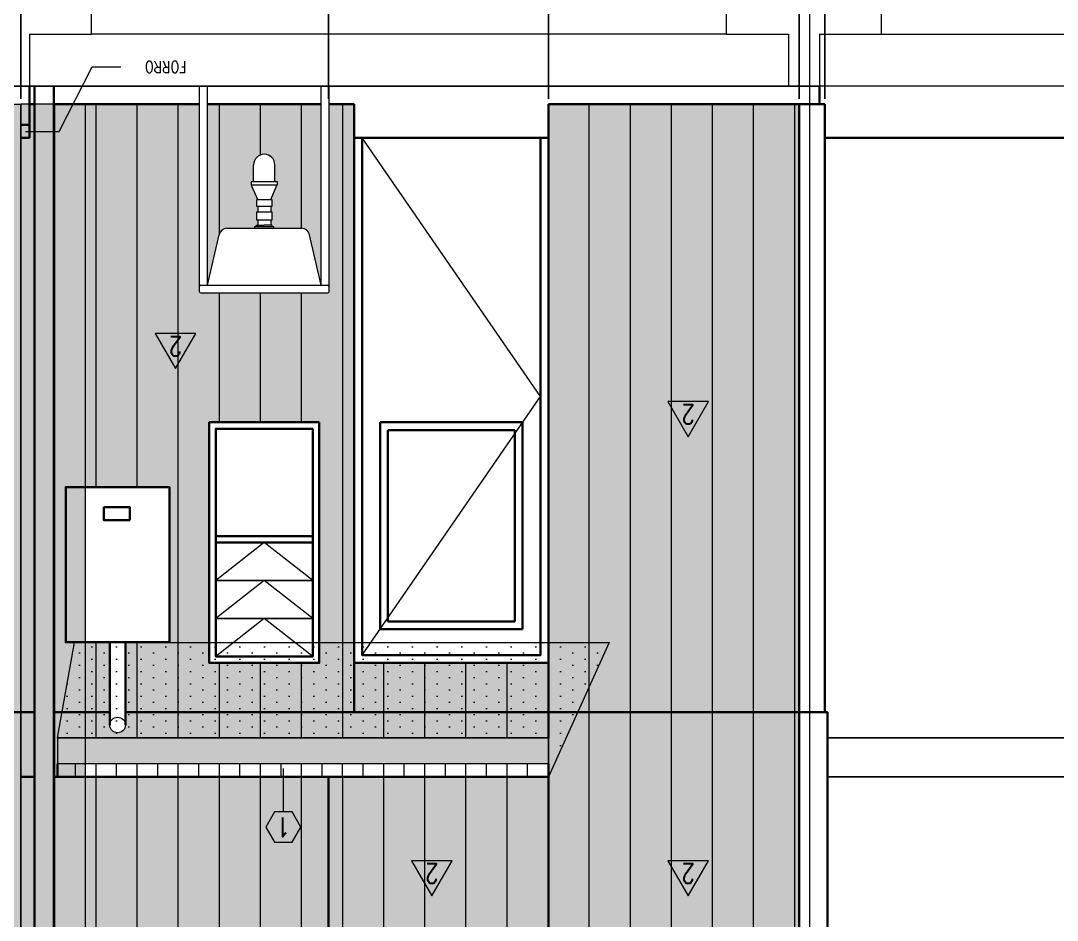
# Model space of a CAD drawing. Header units: metres. Extents: x -2 to 612, y -64 to 156.
# Drawn here: x 457.544 to 461.548, y -27.989 to -24.512 of the extents above; entities that cross this region are included whole.
import ezdxf

# ---------------------------------------------------------------- set-up
doc = ezdxf.new("R2010")
doc.units = ezdxf.units.M
doc.header["$LTSCALE"] = 5
doc.header["$MEASUREMENT"] = 0
doc.linetypes.add('HIDDEN', pattern=[0.375, 0.25, -0.125])
doc.layers.get('0').update_dxf_attribs({"color": 30})
doc.layers.get('DEFPOINTS').update_dxf_attribs({"color": 210})
doc.layers.add('_AUX', color=210, linetype='Continuous', lineweight=18, plot=False)
for name, color, linetype, lineweight in [('A-ANNO-DIMS', 3, 'Continuous', 18), ('A-ANNO-SYMB', 3, 'Continuous', 18), ('A-ANNO-TEXT', 3, 'Continuous', 18), ('A-ELEV-IDEN', 3, 'Continuous', 18), ('A-ELEV-MBE1', 7, 'Continuous', 35), ('A-ELEV-MBE2', 4, 'Continuous', 25), ('A-ELEV-PATT', 8, 'Continuous', 18), ('A-FURN', 8, 'Continuous', 18)]:
    doc.layers.add(name, color=color, linetype=linetype, lineweight=lineweight)
doc.styles.add('E-ROMANS', font='romans.shx', dxfattribs={"width": 0.8})
doc.dimstyles.new('E-0050_ARW_12', dxfattribs={"dimscale": 0.001, "dimtxt": 60, "dimasz": 60, "dimexe": 30, "dimexo": 20, "dimgap": 30, "dimtad": 0, "dimzin": 0, "dimdsep": 46, "dimtxsty": 'E-ROMANS', "dimblk": 'OPEN90', "dimcen": 30, "dimclrd": 256, "dimclre": 256, "dimclrt": 256, "dimadec": 0, "dimazin": 0, "dimtfac": 1, "dimtmove": 1, "dimatfit": 3, "dimldrblk": 'OPEN90', "dimfxl": 1, "dimtfill": 1, "dimtolj": 1, "dimtzin": 0, "dimlwd": -1, "dimarcsym": 0})
pattern_1 = [(90, (0, 0), (-0.15875, 4.860316984116058e-17), [])]
pattern_2 = [(270, (0, 0), (0.04762499999999999, -0.02381250000000001), [0, -0.04762499999999999])]

# ---------------------------------------------------------------- blocks, each defined once
blk = doc.blocks.new('_Open90')
at = {"color": 0, "linetype": 'ByBlock', "lineweight": -2}
for p, q in [((0, 0), (-1, 0)), ((-0.5, 0.5), (0, 0)), ((0, 0), (-0.5, -0.5))]:
    blk.add_line(p, q, dxfattribs=at)
blk = doc.blocks.new('*D1321')
at = {"layer": 'A-ANNO-DIMS', "transparency": 16777216}
for p, q in [((457.4949080528769, -23.92462123762759), (457.5264080528769, -23.81962123762759)), ((457.5264080528769, -23.81962123762759), (457.5864080528769, -23.81962123762759)), ((457.3854017730063, -23.92462123762759), (457.3254017730063, -23.92462123762759)), ((457.4454017730063, -23.92462123762759), (457.5444143327475, -23.92462123762759)), ((457.4454017730063, -23.92462123762759), (457.5444143327475, -23.92462123762759)), ((457.6044143327475, -23.92462123762759), (457.6644143327475, -23.92462123762759))]:
    blk.add_line(p, q, dxfattribs=at)
at = {"layer": 'A-ANNO-DIMS', "lineweight": -2, "transparency": 16777216}
for p, q in [((457.4454017730063, -24.81431952013581), (457.4454017730063, -23.89462123762759)), ((457.5444143327475, -24.81431952013582), (457.5444143327475, -23.89462123762759))]:
    blk.add_line(p, q, dxfattribs=at)
at = {"layer": 'DEFPOINTS', "color": 0, "transparency": 16777216}
for p in [(457.5444143327475, -23.92462123762759), (457.4454017730063, -24.83431952013581), (457.5444143327475, -24.83431952013582)]:
    blk.add_point(p, dxfattribs=at)
at = {"layer": 'A-ANNO-DIMS', "transparency": 16777216, "xscale": 0.06, "yscale": 0.06, "zscale": 0.06}
blk.add_blockref('_Open90', (457.4454017730063, -23.92462123762759), dxfattribs=at)
at = {"layer": 'A-ANNO-DIMS', "transparency": 16777216, "xscale": 0.06, "yscale": 0.06, "zscale": 0.06, "rotation": 180}
blk.add_blockref('_Open90', (457.5444143327475, -23.92462123762759), dxfattribs=at)
at = {"layer": 'A-ANNO-DIMS', "transparency": 16777216, "insert": (457.6895509100197, -23.81962123762759), "char_height": 0.06, "attachment_point": 5, "style": 'E-ROMANS', "bg_fill": 3, "box_fill_scale": 1.25, "bg_fill_color": 256, "bg_fill_true_color": 13158600, "bg_fill_transparency": 0}
blk.add_mtext('\\A1;0.10', dxfattribs=at)
blk = doc.blocks.new('*D1322')
at = {"layer": 'A-ANNO-DIMS', "lineweight": -2, "transparency": 16777216}
for p, q in [((457.5444143327475, -24.81431952013582), (457.5444143327475, -23.89462123762759)), ((458.7324139031912, -24.81431952013581), (458.7324139031912, -23.89462123762759))]:
    blk.add_line(p, q, dxfattribs=at)
at = {"layer": 'A-ANNO-DIMS', "transparency": 16777216}
for p, q in [((457.6044143327475, -23.92462123762759), (458.0398426893979, -23.92462123762759)), ((458.6724139031912, -23.92462123762759), (458.2369855465407, -23.92462123762759))]:
    blk.add_line(p, q, dxfattribs=at)
at = {"layer": 'DEFPOINTS', "color": 0, "transparency": 16777216}
for p in [(458.7324139031912, -23.92462123762759), (457.5444143327475, -24.83431952013582), (458.7324139031912, -24.83431952013581)]:
    blk.add_point(p, dxfattribs=at)
at = {"layer": 'A-ANNO-DIMS', "transparency": 16777216, "xscale": 0.06, "yscale": 0.06, "zscale": 0.06, "rotation": 180}
blk.add_blockref('_Open90', (457.5444143327475, -23.92462123762759), dxfattribs=at)
at = {"layer": 'A-ANNO-DIMS', "transparency": 16777216, "xscale": 0.06, "yscale": 0.06, "zscale": 0.06}
blk.add_blockref('_Open90', (458.7324139031912, -23.92462123762759), dxfattribs=at)
at = {"layer": 'A-ANNO-DIMS', "transparency": 16777216, "insert": (458.1384141179693, -23.92462123762759), "char_height": 0.06, "attachment_point": 5, "style": 'E-ROMANS', "bg_fill": 3, "box_fill_scale": 1.25, "bg_fill_color": 256, "bg_fill_true_color": 13158600, "bg_fill_transparency": 0}
blk.add_mtext('\\A1;1.19', dxfattribs=at)
blk = doc.blocks.new('*D1323')
at = {"layer": 'A-ANNO-DIMS', "lineweight": -2, "transparency": 16777216}
for p, q in [((458.7324139031912, -24.81431952013581), (458.7324139031912, -23.89462123762759)), ((459.5824104801641, -24.81431967584076), (459.5824104801641, -23.89462123762759))]:
    blk.add_line(p, q, dxfattribs=at)
at = {"layer": 'A-ANNO-DIMS', "transparency": 16777216}
for p, q in [((458.7924139031912, -23.92462123762759), (459.0542693345348, -23.92462123762759)), ((459.5224104801641, -23.92462123762759), (459.2605550488205, -23.92462123762759))]:
    blk.add_line(p, q, dxfattribs=at)
at = {"layer": 'DEFPOINTS', "color": 0, "transparency": 16777216}
for p in [(459.5824104801641, -23.92462123762759), (458.7324139031912, -24.83431952013581), (459.5824104801641, -24.83431967584076)]:
    blk.add_point(p, dxfattribs=at)
at = {"layer": 'A-ANNO-DIMS', "transparency": 16777216, "xscale": 0.06, "yscale": 0.06, "zscale": 0.06, "rotation": 180}
blk.add_blockref('_Open90', (458.7324139031912, -23.92462123762759), dxfattribs=at)
at = {"layer": 'A-ANNO-DIMS', "transparency": 16777216, "xscale": 0.06, "yscale": 0.06, "zscale": 0.06}
blk.add_blockref('_Open90', (459.5824104801641, -23.92462123762759), dxfattribs=at)
at = {"layer": 'A-ANNO-DIMS', "transparency": 16777216, "insert": (459.1574121916776, -23.92462123762759), "char_height": 0.06, "attachment_point": 5, "style": 'E-ROMANS', "bg_fill": 3, "box_fill_scale": 1.25, "bg_fill_color": 256, "bg_fill_true_color": 13158600, "bg_fill_transparency": 0}
blk.add_mtext('\\A1;0.85', dxfattribs=at)
blk = doc.blocks.new('*D1324')
at = {"layer": 'A-ANNO-DIMS', "lineweight": -2, "transparency": 16777216}
for p, q in [((459.5824104801641, -24.81431967584113), (459.5824104801641, -23.89462123762796)), ((460.550409793163, -24.81431974674168), (460.550409793163, -23.89462123762796))]:
    blk.add_line(p, q, dxfattribs=at)
at = {"layer": 'A-ANNO-DIMS', "transparency": 16777216}
for p, q in [((459.6424104801641, -23.92462123762796), (459.9632672795207, -23.92462123762796)), ((460.490409793163, -23.92462123762796), (460.1695529938064, -23.92462123762796))]:
    blk.add_line(p, q, dxfattribs=at)
at = {"layer": 'DEFPOINTS', "color": 0, "transparency": 16777216}
for p in [(460.550409793163, -23.92462123762796), (459.5824104801641, -24.83431967584113), (460.550409793163, -24.83431974674168)]:
    blk.add_point(p, dxfattribs=at)
at = {"layer": 'A-ANNO-DIMS', "transparency": 16777216, "xscale": 0.06, "yscale": 0.06, "zscale": 0.06, "rotation": 180}
blk.add_blockref('_Open90', (459.5824104801641, -23.92462123762796), dxfattribs=at)
at = {"layer": 'A-ANNO-DIMS', "transparency": 16777216, "xscale": 0.06, "yscale": 0.06, "zscale": 0.06}
blk.add_blockref('_Open90', (460.550409793163, -23.92462123762796), dxfattribs=at)
at = {"layer": 'A-ANNO-DIMS', "transparency": 16777216, "insert": (460.0664101366635, -23.92462123762796), "char_height": 0.06, "attachment_point": 5, "style": 'E-ROMANS', "bg_fill": 3, "box_fill_scale": 1.25, "bg_fill_color": 256, "bg_fill_true_color": 13158600, "bg_fill_transparency": 0}
blk.add_mtext('\\A1;0.97', dxfattribs=at)
blk = doc.blocks.new('*D1325')
at = {"layer": 'A-ANNO-DIMS', "transparency": 16777216}
for p, q in [((460.600409793163, -23.92462123762759), (460.6319097931629, -23.81962123762759)), ((460.6319097931629, -23.81962123762759), (460.6919097931629, -23.81962123762759)), ((460.490409793163, -23.92462123762759), (460.430409793163, -23.92462123762759)), ((460.550409793163, -23.92462123762759), (460.6504097931629, -23.92462123762759)), ((460.550409793163, -23.92462123762759), (460.6504097931629, -23.92462123762759)), ((460.7104097931629, -23.92462123762759), (460.7704097931629, -23.92462123762759))]:
    blk.add_line(p, q, dxfattribs=at)
at = {"layer": 'A-ANNO-DIMS', "lineweight": -2, "transparency": 16777216}
for p, q in [((460.550409793163, -24.81431974674132), (460.550409793163, -23.89462123762759)), ((460.6504097931629, -24.81431952013581), (460.6504097931629, -23.89462123762759))]:
    blk.add_line(p, q, dxfattribs=at)
at = {"layer": 'DEFPOINTS', "color": 0, "transparency": 16777216}
for p in [(460.6504097931629, -23.92462123762759), (460.550409793163, -24.83431974674131), (460.6504097931629, -24.83431952013581)]:
    blk.add_point(p, dxfattribs=at)
at = {"layer": 'A-ANNO-DIMS', "transparency": 16777216, "xscale": 0.06, "yscale": 0.06, "zscale": 0.06}
blk.add_blockref('_Open90', (460.550409793163, -23.92462123762759), dxfattribs=at)
at = {"layer": 'A-ANNO-DIMS', "transparency": 16777216, "xscale": 0.06, "yscale": 0.06, "zscale": 0.06, "rotation": 180}
blk.add_blockref('_Open90', (460.6504097931629, -23.92462123762759), dxfattribs=at)
at = {"layer": 'A-ANNO-DIMS', "transparency": 16777216, "insert": (460.7950526503058, -23.81962123762759), "char_height": 0.06, "attachment_point": 5, "style": 'E-ROMANS', "bg_fill": 3, "box_fill_scale": 1.25, "bg_fill_color": 256, "bg_fill_true_color": 13158600, "bg_fill_transparency": 0}
blk.add_mtext('\\A1;0.10', dxfattribs=at)
blk = doc.blocks.new('*D1326')
at = {"layer": 'A-ANNO-DIMS', "lineweight": -2, "transparency": 16777216}
for p, q in [((460.6504097931629, -24.81431952013581), (460.6504097931629, -23.89462123762759)), ((463.6393652825718, -24.81431952013581), (463.6393652825718, -23.89462123762759))]:
    blk.add_line(p, q, dxfattribs=at)
at = {"layer": 'A-ANNO-DIMS', "transparency": 16777216}
for p, q in [((460.7104097931629, -23.92462123762759), (462.0428875378674, -23.92462123762759)), ((463.5793652825718, -23.92462123762759), (462.2468875378673, -23.92462123762759))]:
    blk.add_line(p, q, dxfattribs=at)
at = {"layer": 'DEFPOINTS', "color": 0, "transparency": 16777216}
for p in [(463.6393652825718, -23.92462123762759), (460.6504097931629, -24.83431952013581), (463.6393652825718, -24.83431952013581)]:
    blk.add_point(p, dxfattribs=at)
at = {"layer": 'A-ANNO-DIMS', "transparency": 16777216, "xscale": 0.06, "yscale": 0.06, "zscale": 0.06, "rotation": 180}
blk.add_blockref('_Open90', (460.6504097931629, -23.92462123762759), dxfattribs=at)
at = {"layer": 'A-ANNO-DIMS', "transparency": 16777216, "xscale": 0.06, "yscale": 0.06, "zscale": 0.06}
blk.add_blockref('_Open90', (463.6393652825718, -23.92462123762759), dxfattribs=at)
at = {"layer": 'A-ANNO-DIMS', "transparency": 16777216, "insert": (462.1448875378674, -23.92462123762759), "char_height": 0.06, "attachment_point": 5, "style": 'E-ROMANS', "bg_fill": 3, "box_fill_scale": 1.25, "bg_fill_color": 256, "bg_fill_true_color": 13158600, "bg_fill_transparency": 0}
blk.add_mtext('\\A1;2.99', dxfattribs=at)
blk = doc.blocks.new('*D1334')
at = {"layer": 'A-ANNO-DIMS', "lineweight": -2, "transparency": 16777216}
for p, q in [((457.4134021545283, -27.18431952013633), (457.2222823904194, -27.18431952013633)), ((457.5244143327473, -29.57431952013594), (457.2222823904194, -29.57431952013594))]:
    blk.add_line(p, q, dxfattribs=at)
at = {"layer": 'A-ANNO-DIMS', "transparency": 16777216}
for p, q in [((457.2522823904194, -27.24431952013633), (457.2522823904194, -28.27731952013614)), ((457.2522823904194, -29.51431952013595), (457.2522823904194, -28.48131952013614))]:
    blk.add_line(p, q, dxfattribs=at)
at = {"layer": 'DEFPOINTS', "color": 0, "transparency": 16777216}
for p in [(457.4334021545283, -27.18431952013633), (457.2522823904194, -29.57431952013594), (457.5444143327472, -29.57431952013594)]:
    blk.add_point(p, dxfattribs=at)
at = {"layer": 'A-ANNO-DIMS', "transparency": 16777216, "xscale": 0.06, "yscale": 0.06, "zscale": 0.06}
for p, rotation in [((457.2522823904194, -27.18431952013633), 90), ((457.2522823904194, -29.57431952013594), 270)]:
    blk.add_blockref('_Open90', p, dxfattribs=dict(at, rotation=rotation))
at = {"layer": 'A-ANNO-DIMS', "transparency": 16777216, "insert": (457.2522823904194, -28.37931952013606), "char_height": 0.06, "attachment_point": 5, "rotation": 90, "style": 'E-ROMANS', "bg_fill": 3, "box_fill_scale": 1.25, "bg_fill_color": 256, "bg_fill_true_color": 13158600, "bg_fill_transparency": 0}
blk.add_mtext('\\A1;2.39', dxfattribs=at)

msp = doc.modelspace()

# ---------------------------------------------------------------- hatches: boundary and pattern name
at = {"layer": 'A-ELEV-PATT'}
h = msp.add_hatch(color=252, dxfattribs=at)
h.paths.add_polyline_path([(457.4334021545283, -29.60439387021279), (457.5444143327472, -29.6043938702128), (457.5444143327472, -27.18431952013633), (457.4334021545283, -27.18431952013633)])
h.paths.add_polyline_path([(457.4454017730063, -27.18431952013633), (457.5444143327472, -27.18431952013633), (457.5444143327475, -24.83431952013582), (457.4454017730063, -24.83431952013581)])
h = msp.add_hatch(color=256, dxfattribs=at)
h.paths.add_polyline_path([(457.5444143327475, -27.43431959137052), (457.5968908315831, -27.43431959137052), (457.5968908315831, -27.18431952013633), (457.5444143327472, -27.18431952013633)])
edge = h.paths.add_edge_path()
edge.add_line((457.6718908315834, -27.43431959137052), (457.6860290707681, -27.43431959137052))
edge.add_line((457.6860290707682, -27.43431959137052), (457.6860290707683, -27.38431957195105))
edge.add_line((457.6860290707682, -27.38431957195105), (457.6860290707682, -27.28431957195055))
edge.add_line((457.6860290707682, -27.28431957195055), (459.5824104801641, -27.28431957195045))
edge.add_line((459.5824104801641, -27.28431957195045), (459.582410480164, -27.18431952013634))
edge.add_line((459.5824104801641, -27.18431952013634), (457.9482246031893, -27.18431952013633))
edge.add_line((457.9482246031891, -27.18431952013633), (457.9482246031893, -27.23431957195045))
edge.add_arc((457.9182246031892, -27.23431957195048), 0.03000000000002956, -179.99999999992542, 5.4285465012071654e-11, ccw=False)
edge.add_line((457.8882246031894, -27.23431957195052), (457.8882246031894, -27.18431952013633))
edge.add_line((457.8882246031894, -27.18431952013633), (457.6718908315834, -27.18431952013633))
edge.add_line((457.6718908315834, -27.18431952013633), (457.6718908315834, -27.43431959137052))
edge = h.paths.add_edge_path()
edge.add_line((457.6718908315831, -27.18431952013633), (457.8882246031893, -27.18431952013633))
edge.add_line((457.8882246031894, -27.18431952013633), (457.8882246031895, -26.91431957195056))
edge.add_line((457.8882246031894, -26.91431957195056), (457.7182246031893, -26.91431957195056))
edge.add_line((457.7182246031894, -26.91431957195056), (457.7182246031894, -26.31431957195053))
edge.add_line((457.7182246031894, -26.31431957195053), (458.1182246031894, -26.31431957195053))
edge.add_line((458.1182246031894, -26.31431957195053), (458.1182246031893, -26.91431957195056))
edge.add_line((458.1182246031892, -26.91431957195056), (457.9482246031893, -26.91431957195056))
edge.add_line((457.9482246031894, -26.91431957195056), (457.9482246031893, -27.18431952013633))
edge.add_line((457.9482246031891, -27.18431952013633), (458.8323997460566, -27.18431952013633))
edge.add_line((458.8323997460566, -27.18431952013633), (458.8323997460566, -26.99431957195057))
edge.add_line((458.8323997460566, -26.99431957195058), (458.8323999042645, -24.83431962090668))
edge.add_line((458.8323999042645, -24.83431962090667), (458.7349102897616, -24.8343196137661))
edge.add_line((458.7349102897615, -24.83431961376611), (458.7349102897616, -25.55931957195087))
edge.add_arc((458.7299102897616, -25.55931957195051), 0.004999999999995453, 270, 359.99999999609173, ccw=False)
edge.add_line((458.7299102897616, -25.56431957195051), (458.2399102897616, -25.56431957195053))
edge.add_arc((458.2399102897616, -25.55931957195054), 0.004999999999999005, 180.0000000000407, 270, ccw=False)
edge.add_line((458.2349102897615, -25.55931957195054), (458.2349102897616, -24.8343195771439))
edge.add_line((458.2349102897617, -24.8343195771439), (457.6718908315833, -24.83431953590586))
edge.add_line((457.6718908315834, -24.83431953590586), (457.6718908315833, -27.18431952013633))
h.paths.add_polyline_path([(458.272410290115, -26.99431957195057), (458.272410290115, -26.06431957195055), (458.6974102894083, -26.06431957195055), (458.6974102894083, -26.99431957195058)], flags=16)
h.paths.add_polyline_path([(457.5444143327475, -27.18431952013633), (457.5968908315831, -27.18431952013633), (457.5968908315833, -24.83431953041254), (457.5774097557291, -24.83431952898566), (457.5774097557291, -24.9643195719505), (457.5444143327475, -24.96431957195051)])
h.paths.add_polyline_path([(458.8323997460566, -27.18431952013633), (459.5824104801641, -27.18431952013634), (459.5824104801641, -26.99431957195058), (458.8323997460566, -26.99431957195057)])
edge = h.paths.add_edge_path(flags=17)
edge.add_line((458.2649102897615, -25.53431957195066), (458.3107322846982, -25.3393876023314))
edge.add_arc((458.3403241024132, -25.34431957195054), 0.02999999999999167, 90, 170.5376777920056, ccw=False)
edge.add_line((458.3403241024132, -25.31431957195053), (458.4473066184353, -25.31431957195053))
edge.add_line((458.4473066184353, -25.31431957195053), (458.4473066184353, -25.30861963006538))
edge.add_line((458.4473066184353, -25.30861963006538), (458.4527136605706, -25.30861963006538))
edge.add_line((458.4527136605707, -25.30861963006538), (458.4556734806773, -25.30171848980513))
edge.add_line((458.4556734806772, -25.30171848980513), (458.4597088986243, -25.30171848980513))
edge.add_line((458.4597088986243, -25.30171848980513), (458.4597088986244, -25.2820629668683))
edge.add_line((458.4597088986245, -25.2820629668683), (458.4541540131561, -25.28206296686831))
edge.add_line((458.4541540131561, -25.28206296686831), (458.4541540131561, -25.25165706729281))
edge.add_line((458.4541540131561, -25.2516570672928), (458.4597088986244, -25.2516570672928))
edge.add_line((458.4597088986245, -25.2516570672928), (458.4597088986246, -25.22857595460917))
edge.add_line((458.4597088986245, -25.22857595460917), (458.454154013156, -25.22857595460917))
edge.add_line((458.4541540131561, -25.22857595460917), (458.4541540131561, -25.20433524627603))
edge.add_line((458.4541540131561, -25.20433524627603), (458.4597088986245, -25.20433524627603))
edge.add_line((458.4597088986245, -25.20433524627603), (458.4597088986243, -25.20245294651511))
edge.add_line((458.4597088986243, -25.20245294651511), (458.4373079136539, -25.1509946623063))
edge.add_line((458.437307913654, -25.1509946623063), (458.437307913654, -25.14622018625352))
edge.add_line((458.437307913654, -25.14622018625352), (458.4337526981912, -25.14622018625352))
edge.add_line((458.4337526981913, -25.14622018625352), (458.4337526981912, -25.13429297110952))
edge.add_line((458.4337526981913, -25.13429297110952), (458.4437631388703, -25.13429297110952))
edge.add_line((458.4437631388703, -25.13429297110952), (458.4437631388703, -25.06908454290146))
edge.add_arc((458.4847088986246, -25.06908454290146), 0.04094575975420867, 0, 180, ccw=False)
edge.add_line((458.5256546583787, -25.06908454290146), (458.5256546583787, -25.13429297110952))
edge.add_line((458.5256546583787, -25.13429297110952), (458.5356650990577, -25.13429297110952))
edge.add_line((458.5356650990577, -25.13429297110953), (458.5356650990577, -25.14622018625353))
edge.add_line((458.5356650990577, -25.14622018625352), (458.5321098835949, -25.14622018625352))
edge.add_line((458.5321098835948, -25.14622018625352), (458.5321098835948, -25.15099466230643))
edge.add_line((458.5321098835948, -25.15099466230643), (458.5097088986244, -25.20245294651529))
edge.add_line((458.5097088986245, -25.20245294651529), (458.5097088986244, -25.20433524627603))
edge.add_line((458.5097088986245, -25.20433524627603), (458.515263784093, -25.20433524627603))
edge.add_line((458.5152637840929, -25.20433524627603), (458.5152637840929, -25.22857595460917))
edge.add_line((458.5152637840929, -25.22857595460917), (458.5097088986244, -25.22857595460917))
edge.add_line((458.5097088986245, -25.22857595460917), (458.5097088986244, -25.2516570672928))
edge.add_line((458.5097088986245, -25.2516570672928), (458.515263784093, -25.2516570672928))
edge.add_line((458.5152637840929, -25.25165706729281), (458.5152637840929, -25.28206296686831))
edge.add_line((458.5152637840929, -25.2820629668683), (458.5097088986244, -25.2820629668683))
edge.add_line((458.5097088986245, -25.2820629668683), (458.5097088986245, -25.30171848980514))
edge.add_line((458.5097088986245, -25.30171848980514), (458.5137443165719, -25.30171848980513))
edge.add_line((458.5137443165718, -25.30171848980513), (458.5167041366785, -25.30861963006539))
edge.add_line((458.5167041366785, -25.30861963006539), (458.5221111788138, -25.30861963006539))
edge.add_line((458.5221111788137, -25.30861963006538), (458.5221111788138, -25.31431957195053))
edge.add_line((458.5221111788139, -25.31431957195053), (458.6294964771102, -25.31431957195053))
edge.add_arc((458.62949647711, -25.34431957195054), 0.02999999999999403, 9.462322207994418, 90, ccw=False)
edge.add_line((458.6590882948251, -25.33938760233139), (458.7049102897617, -25.53431957195029))
edge.add_line((458.7049102897618, -25.53431957195029), (458.7049102897617, -24.83431961156877))
edge.add_line((458.7049102897618, -24.83431961156877), (458.2649102897617, -24.83431957934123))
edge.add_line((458.2649102897617, -24.83431957934123), (458.2649102897616, -25.53431957195066))
h = msp.add_hatch(dxfattribs=at)
h.set_pattern_fill('LINE', color=256, scale=0.05, angle=270, style=0)
h.set_pattern_definition(pattern_1)
h.paths.add_polyline_path([(457.5444143327475, -27.43431959137052), (457.5968908315831, -27.43431959137052), (457.5968908315831, -27.18431952013633), (457.5444143327472, -27.18431952013633)])
edge = h.paths.add_edge_path()
edge.add_line((457.6718908315834, -27.43431959137052), (457.6860290707681, -27.43431959137052))
edge.add_line((457.6860290707682, -27.43431959137052), (457.6860290707683, -27.38431957195105))
edge.add_line((457.6860290707682, -27.38431957195105), (457.6860290707682, -27.28431957195055))
edge.add_line((457.6860290707682, -27.28431957195055), (459.5824104801641, -27.28431957195045))
edge.add_line((459.5824104801641, -27.28431957195045), (459.582410480164, -27.18431952013634))
edge.add_line((459.5824104801641, -27.18431952013634), (457.9482246031893, -27.18431952013633))
edge.add_line((457.9482246031891, -27.18431952013633), (457.9482246031893, -27.23431957195045))
edge.add_arc((457.9182246031892, -27.23431957195048), 0.03000000000002956, -179.99999999992542, 5.4285465012071654e-11, ccw=False)
edge.add_line((457.8882246031894, -27.23431957195052), (457.8882246031894, -27.18431952013633))
edge.add_line((457.8882246031894, -27.18431952013633), (457.6718908315834, -27.18431952013633))
edge.add_line((457.6718908315834, -27.18431952013633), (457.6718908315834, -27.43431959137052))
edge = h.paths.add_edge_path()
edge.add_line((457.6718908315831, -27.18431952013633), (457.8882246031893, -27.18431952013633))
edge.add_line((457.8882246031894, -27.18431952013633), (457.8882246031894, -26.91431957195056))
edge.add_line((457.8882246031892, -26.91431957195056), (457.7182246031892, -26.91431957195056))
edge.add_line((457.7182246031894, -26.91431957195056), (457.7182246031894, -26.31431957195053))
edge.add_line((457.7182246031894, -26.31431957195053), (458.1182246031894, -26.31431957195053))
edge.add_line((458.1182246031894, -26.31431957195053), (458.1182246031893, -26.91431957195056))
edge.add_line((458.1182246031892, -26.91431957195056), (457.9482246031893, -26.91431957195056))
edge.add_line((457.9482246031894, -26.91431957195056), (457.9482246031893, -27.18431952013633))
edge.add_line((457.9482246031891, -27.18431952013633), (458.8323997460566, -27.18431952013633))
edge.add_line((458.8323997460566, -27.18431952013633), (458.8323997460566, -26.99431957195057))
edge.add_line((458.8323997460566, -26.99431957195058), (458.8323999042645, -24.83431962090668))
edge.add_line((458.8323999042645, -24.83431962090667), (458.7349102897616, -24.8343196137661))
edge.add_line((458.7349102897615, -24.83431961376611), (458.7349102897616, -25.55931957195087))
edge.add_arc((458.7299102897616, -25.55931957195051), 0.004999999999995453, 270, 359.99999999609173, ccw=False)
edge.add_line((458.7299102897616, -25.56431957195051), (458.2399102897616, -25.56431957195053))
edge.add_arc((458.2399102897616, -25.55931957195054), 0.004999999999999005, 180.0000000000407, 270, ccw=False)
edge.add_line((458.2349102897615, -25.55931957195054), (458.2349102897616, -24.8343195771439))
edge.add_line((458.2349102897617, -24.8343195771439), (457.6718908315833, -24.83431953590586))
edge.add_line((457.6718908315834, -24.83431953590586), (457.6718908315833, -27.18431952013633))
h.paths.add_polyline_path([(458.272410290115, -26.99431957195057), (458.272410290115, -26.06431957195055), (458.6974102894083, -26.06431957195055), (458.6974102894083, -26.99431957195058)], flags=16)
h.paths.add_polyline_path([(457.5444143327475, -27.18431952013633), (457.5968908315831, -27.18431952013633), (457.5968908315833, -24.83431953041254), (457.5774097557291, -24.83431952898566), (457.5774097557291, -24.9643195719505), (457.5444143327475, -24.96431957195051)])
h.paths.add_polyline_path([(458.8323997460566, -27.18431952013633), (459.5824104801641, -27.18431952013634), (459.5824104801641, -26.99431957195058), (458.8323997460566, -26.99431957195057)])
edge = h.paths.add_edge_path(flags=17)
edge.add_line((458.2649102897615, -25.53431957195066), (458.3107322846982, -25.3393876023314))
edge.add_arc((458.3403241024132, -25.34431957195054), 0.02999999999999167, 90, 170.5376777920056, ccw=False)
edge.add_line((458.3403241024132, -25.31431957195053), (458.4473066184353, -25.31431957195053))
edge.add_line((458.4473066184353, -25.31431957195053), (458.4473066184353, -25.30861963006538))
edge.add_line((458.4473066184353, -25.30861963006538), (458.4527136605706, -25.30861963006538))
edge.add_line((458.4527136605707, -25.30861963006538), (458.4556734806773, -25.30171848980513))
edge.add_line((458.4556734806772, -25.30171848980513), (458.4597088986243, -25.30171848980513))
edge.add_line((458.4597088986243, -25.30171848980513), (458.4597088986244, -25.2820629668683))
edge.add_line((458.4597088986245, -25.2820629668683), (458.4541540131561, -25.28206296686831))
edge.add_line((458.4541540131561, -25.28206296686831), (458.4541540131561, -25.25165706729281))
edge.add_line((458.4541540131561, -25.2516570672928), (458.4597088986244, -25.2516570672928))
edge.add_line((458.4597088986245, -25.2516570672928), (458.4597088986246, -25.22857595460917))
edge.add_line((458.4597088986245, -25.22857595460917), (458.454154013156, -25.22857595460917))
edge.add_line((458.4541540131561, -25.22857595460917), (458.4541540131561, -25.20433524627603))
edge.add_line((458.4541540131561, -25.20433524627603), (458.4597088986245, -25.20433524627603))
edge.add_line((458.4597088986245, -25.20433524627603), (458.4597088986243, -25.20245294651511))
edge.add_line((458.4597088986243, -25.20245294651511), (458.4373079136539, -25.1509946623063))
edge.add_line((458.437307913654, -25.1509946623063), (458.437307913654, -25.14622018625352))
edge.add_line((458.437307913654, -25.14622018625352), (458.4337526981912, -25.14622018625352))
edge.add_line((458.4337526981913, -25.14622018625352), (458.4337526981912, -25.13429297110952))
edge.add_line((458.4337526981913, -25.13429297110952), (458.4437631388703, -25.13429297110952))
edge.add_line((458.4437631388703, -25.13429297110952), (458.4437631388703, -25.06908454290146))
edge.add_arc((458.4847088986246, -25.06908454290146), 0.04094575975420867, 0, 180, ccw=False)
edge.add_line((458.5256546583787, -25.06908454290146), (458.5256546583787, -25.13429297110952))
edge.add_line((458.5256546583787, -25.13429297110952), (458.5356650990577, -25.13429297110952))
edge.add_line((458.5356650990577, -25.13429297110953), (458.5356650990577, -25.14622018625353))
edge.add_line((458.5356650990577, -25.14622018625352), (458.5321098835949, -25.14622018625352))
edge.add_line((458.5321098835948, -25.14622018625352), (458.5321098835948, -25.15099466230643))
edge.add_line((458.5321098835948, -25.15099466230643), (458.5097088986244, -25.20245294651529))
edge.add_line((458.5097088986245, -25.20245294651529), (458.5097088986244, -25.20433524627603))
edge.add_line((458.5097088986245, -25.20433524627603), (458.515263784093, -25.20433524627603))
edge.add_line((458.5152637840929, -25.20433524627603), (458.5152637840929, -25.22857595460917))
edge.add_line((458.5152637840929, -25.22857595460917), (458.5097088986244, -25.22857595460917))
edge.add_line((458.5097088986245, -25.22857595460917), (458.5097088986244, -25.2516570672928))
edge.add_line((458.5097088986245, -25.2516570672928), (458.515263784093, -25.2516570672928))
edge.add_line((458.5152637840929, -25.25165706729281), (458.5152637840929, -25.28206296686831))
edge.add_line((458.5152637840929, -25.2820629668683), (458.5097088986244, -25.2820629668683))
edge.add_line((458.5097088986245, -25.2820629668683), (458.5097088986245, -25.30171848980514))
edge.add_line((458.5097088986245, -25.30171848980514), (458.5137443165719, -25.30171848980513))
edge.add_line((458.5137443165718, -25.30171848980513), (458.5167041366785, -25.30861963006539))
edge.add_line((458.5167041366785, -25.30861963006539), (458.5221111788138, -25.30861963006539))
edge.add_line((458.5221111788137, -25.30861963006538), (458.5221111788138, -25.31431957195053))
edge.add_line((458.5221111788139, -25.31431957195053), (458.6294964771102, -25.31431957195053))
edge.add_arc((458.62949647711, -25.34431957195054), 0.02999999999999403, 9.462322207994418, 90, ccw=False)
edge.add_line((458.6590882948251, -25.33938760233139), (458.7049102897617, -25.53431957195029))
edge.add_line((458.7049102897618, -25.53431957195029), (458.7049102897617, -24.83431961156877))
edge.add_line((458.7049102897618, -24.83431961156877), (458.2649102897617, -24.83431957934123))
edge.add_line((458.2649102897617, -24.83431957934123), (458.2649102897616, -25.53431957195066))
h = msp.add_hatch(color=256, dxfattribs=at)
h.paths.add_polyline_path([(459.5824104801641, -26.99431957195058), (459.5824104801641, -27.18431952013634), (460.550409793163, -27.18431952013634), (460.550409793163, -24.8343197467413), (459.5824104801641, -24.83431967584076), (459.5824104801641, -25.98431952013634)])
h.paths.add_polyline_path([(459.5824104801641, -29.5743195201362), (460.550409793163, -29.57431952013631), (460.550409793163, -27.18431952013634), (459.5824104801643, -27.18431952013634)])
h.paths.add_polyline_path([(459.5824104801641, -30.51646577605167), (460.550409793163, -30.94967806616161), (460.550409793163, -29.57431952013633), (459.5824104801641, -29.57431952013621)])
h.paths.add_polyline_path([(458.7324139031912, -30.13606368407581), (459.5824104801641, -30.51646577605167), (459.5824104801641, -29.5743195201362), (458.7324139031912, -29.57431952013609)])
h.paths.add_polyline_path([(458.7324139031912, -30.13606368407581), (458.7324139031912, -29.5743195201361), (457.6718908315834, -29.57431952013596), (457.6718908315834, -29.66144389623491)])
h.paths.add_polyline_path([(457.6718908315834, -29.57431952013596), (458.7324139031912, -29.57431952013609), (458.7324139031912, -27.43431959137052), (457.6718908315834, -27.43431959137052)])
h.paths.add_polyline_path([(458.7324139031912, -28.37431952013634), (459.5824104801641, -28.37431952013632), (459.5824104801643, -27.43431959137052), (458.7324139031912, -27.43431959137052)])
h.paths.add_polyline_path([(457.5444143327472, -29.57431952013594), (457.5968908315833, -29.57431952013594), (457.5968908315833, -27.43431959137052), (457.5444143327472, -27.43431959137052)])
h = msp.add_hatch(dxfattribs=at)
h.set_pattern_fill('LINE', color=256, scale=0.05, angle=270, style=0)
h.set_pattern_definition(pattern_1)
h.paths.add_polyline_path([(459.5824104801641, -26.99431957195058), (459.5824104801641, -27.18431952013634), (460.550409793163, -27.18431952013634), (460.550409793163, -24.8343197467413), (459.5824104801641, -24.83431967584076), (459.5824104801641, -25.98431952013634)])
h.paths.add_polyline_path([(459.5824104801641, -29.5743195201362), (460.550409793163, -29.57431952013631), (460.550409793163, -27.18431952013634), (459.5824104801643, -27.18431952013634)])
h.paths.add_polyline_path([(459.5824104801641, -30.51646577605167), (460.550409793163, -30.94967806616161), (460.550409793163, -29.57431952013633), (459.5824104801641, -29.57431952013621)])
h.paths.add_polyline_path([(458.7324139031912, -30.13606368407581), (459.5824104801641, -30.51646577605167), (459.5824104801641, -29.5743195201362), (458.7324139031912, -29.57431952013609)])
h.paths.add_polyline_path([(458.7324139031912, -30.13606368407581), (458.7324139031912, -29.5743195201361), (457.6718908315834, -29.57431952013596), (457.6718908315834, -29.66144389623491)])
h.paths.add_polyline_path([(457.6718908315834, -29.57431952013596), (458.7324139031912, -29.57431952013609), (458.7324139031912, -27.43431959137052), (457.6718908315834, -27.43431959137052)])
h.paths.add_polyline_path([(458.7324139031912, -28.37431952013634), (459.5824104801641, -28.37431952013632), (459.5824104801643, -27.43431959137052), (458.7324139031912, -27.43431959137052)])
h.paths.add_polyline_path([(457.5444143327472, -29.57431952013594), (457.5968908315833, -29.57431952013594), (457.5968908315833, -27.43431959137052), (457.5444143327472, -27.43431959137052)])
h = msp.add_hatch(dxfattribs=at)
h.set_pattern_fill('DOTS', color=256, scale=0.03, angle=90, style=0)
h.set_pattern_definition(pattern_2)
h.paths.add_polyline_path([(457.6860290707682, -27.28431957195055), (457.7521811831682, -26.91518549691899), (459.8167007045747, -26.91518549691899), (459.5824104801636, -27.43431959137052), (459.5824104801638, -27.28431957195043)])
h = msp.add_hatch(color=252, dxfattribs=at)
h.paths.add_polyline_path([(457.7944143327472, -27.38431957195105), (459.5824104801636, -27.38431957195104), (459.5824104801636, -27.28431957195043), (457.7944143327472, -27.28431957195053)])
h.paths.add_polyline_path([(457.6860290707682, -27.38431957195105), (457.7944143327472, -27.38431957195105), (457.7944143327472, -27.28431957195053), (457.6860290707682, -27.28431957195055)])
h = msp.add_hatch(dxfattribs=at)
h.set_pattern_fill('LINE', color=256, scale=0.025, angle=90, style=0)
h.set_pattern_definition([(270, (0, 0), (0.079375, -1.458095095234817e-17), [])])
h.paths.add_polyline_path([(457.6860290707682, -27.43431959137052), (459.5824104801641, -27.43431959137052), (459.5824104801641, -27.38431957195105), (457.6860290707682, -27.38431957195105)])

# ---------------------------------------------------------------- linework, layer by layer
at = {"layer": '_AUX'}
msp.add_lwpolyline([(457.6860290707682, -27.28431957195055), (457.7521811831682, -26.91518549691899), (459.8167007045747, -26.91518549691899), (459.5824104801636, -27.43431959137052), (459.5824104801638, -27.28431957195043)], close=True, dxfattribs=at)
at = {"layer": 'A-ANNO-SYMB'}
for p, q in [((460.5919097931628, -31.84624547300565), (460.591909793163, -23.64502096665403)), ((477.8751348362712, -24.76431957195051), (455.54141832712, -24.76431957195054)), ((457.4574366664901, -24.76431957195054), (460.6293950992651, -24.76431957195051)), ((457.4454017730063, -24.83431952013581), (457.5444143327475, -24.83431952013582)), ((457.5444143327472, -29.6043938702128), (457.5444143327475, -24.83431952013582)), ((457.6860290707682, -27.28431957195055), (459.5824104801641, -27.28431957195043)), ((457.6860290707682, -27.28431957195055), (457.6860290707682, -27.38431957195105)), ((459.5824104801641, -27.28431957195043), (459.5824104801641, -27.38431957195105)), ((459.5824104801641, -27.38431957195105), (457.6860290707682, -27.38431957195105))]:
    msp.add_line(p, q, dxfattribs=at)
msp.add_circle((457.9182246031892, -27.23431957195052), 0.03, dxfattribs=at)
at = {"layer": 'A-ANNO-TEXT'}
msp.add_line((458.5584124064555, -27.57042746444966), (458.5584124064555, -27.40189026586589), dxfattribs=at)
for points in [[(458.1422176125802, -25.85668939541291), (458.2206556363778, -25.72082815087499), (458.0637773353194, -25.72082945191251)], [(460.1220933972111, -26.12018011415552), (460.2005314210089, -25.9843188696176), (460.0436531199502, -25.98432017065511)], [(458.5247479869017, -27.57042746444966), (458.4910835673477, -27.6287359495243), (458.5247479869015, -27.68704443459893), (458.5920768260094, -27.68704443459893), (458.6257412455632, -27.6287359495243), (458.5920768260094, -27.57042746444966)], [(459.1319166729095, -27.89478776008721), (459.2103546967071, -27.75892651554929), (459.0534763956487, -27.75892781658681)], [(460.12210811455, -27.89478776008721), (460.2005461383476, -27.75892651554929), (460.0436678372891, -27.75892781658681)]]:
    msp.add_lwpolyline(points, close=True, dxfattribs=at)
at = {"layer": 'A-ELEV-IDEN'}
for p, q in [((457.5774097557291, -24.56431957195151), (457.5774097557291, -24.76431957195057)), ((460.5093950992652, -24.56431957195086), (460.5093950992652, -24.76431957195051)), ((460.6293950992651, -24.56431957195086), (460.6293950992651, -24.76431957195051))]:
    msp.add_line(p, q, dxfattribs=at)
for points in [[(457.5774097557291, -24.56431957195151), (457.8174097557294, -24.56431957195151), (457.8174097557294, -24.01431957195057), (457.2174097557292, -24.01431957195057), (457.2174097557292, -24.56431957195151), (457.4574097557293, -24.56431957195151)], [(460.6293950992651, -24.56431957195086), (460.8693950992651, -24.56431957195086), (460.8693950992651, -24.01431957195086), (460.2693950992652, -24.01431957195086), (460.2693950992652, -24.56431957195086), (460.5093950992652, -24.56431957195086)], [(458.8623997460566, -26.96431957195055), (459.5524104801641, -25.96431957195055), (458.8623997460566, -24.96431957195054)], [(458.6724102894084, -26.67598623861724), (458.4849102897617, -26.52931957195057), (458.2974102901151, -26.67598623861724)], [(458.6724102894084, -26.8226529052839), (458.4849102897617, -26.67598623861724), (458.2974102901148, -26.8226529052839)], [(458.6724102894084, -26.96931957195058), (458.4849102897617, -26.8226529052839), (458.2974102901148, -26.96931957195058)]]:
    msp.add_lwpolyline(points, dxfattribs=at)
at = {"layer": 'A-ELEV-MBE1'}
for p, q in [((457.5774097557291, -24.9643195719505), (457.5774097557291, -24.76431957195057)), ((457.5774097557291, -24.83431952898566), (457.5968908315833, -24.83431953041254)), ((457.6718908315834, -24.83431953590586), (458.2349102897617, -24.8343195771439)), ((458.2649102897617, -24.83431957934123), (458.7049102897618, -24.83431961156877)), ((458.7349102897615, -24.83431961376611), (458.8323999042645, -24.83431962090667)), ((459.5824104801641, -25.98431952013634), (459.5824104801641, -24.83431952013579)), ((459.5824104801641, -24.83431967584076), (460.6504097931629, -24.83431975406575)), ((460.550409793163, -24.83431974674131), (460.550409793163, -27.18431952013634)), ((460.6504097931629, -27.18431952013634), (460.6504097931629, -24.83431952013581)), ((457.5444143327475, -24.91431957195051), (457.5774097557291, -24.9143195719505)), ((457.5444143327475, -24.96431957195051), (457.5774097557291, -24.9643195719505)), ((459.5824104801641, -24.96431957195054), (458.8323998947426, -24.96431951921379)), ((463.6393652825718, -24.96431957195152), (460.6504097931629, -24.96431957195152)), ((458.9323997460565, -26.06431957195055), (459.4824104801642, -26.06431957195055)), ((458.9323997460565, -26.86431957195055), (458.9323997460565, -26.06431957195055)), ((459.4824104801642, -26.86431957195055), (459.4824104801642, -26.06431957195055)), ((458.9623997460567, -26.09431957195055), (458.9623997460567, -26.83431957195054)), ((458.9623997460567, -26.09431957195055), (459.4524104801642, -26.09431957195055)), ((459.4524104801642, -26.83431957195054), (459.4524104801642, -26.09431957195055)), ((458.9323997460565, -26.86431957195055), (459.4824104801642, -26.86431957195055)), ((458.9623997460567, -26.83431957195054), (459.4524104801642, -26.83431957195054)), ((458.8323997460566, -26.99431957195058), (458.8323997460566, -27.18431952013633)), ((459.5824104801641, -26.99431957195058), (459.5824104801641, -27.18431952013634)), ((457.4334021545283, -27.18431952013633), (457.5968908315833, -27.18431952013633)), ((457.6718908315834, -27.18431952013633), (457.8882246031894, -27.18431952013633)), ((457.9482246031894, -27.18431952013633), (459.5824104801641, -27.18431952013634)), ((459.5824104801641, -27.18431952013634), (460.6604097931629, -27.18431952013634)), ((459.5824104801641, -27.28431957195043), (459.5824104801641, -27.18431952013634)), ((460.550409793163, -27.18431952013634), (460.550409793163, -30.94967806616161)), ((460.6604097931631, -29.57431952013634), (460.6604097931631, -27.18431929353083)), ((457.6860290707682, -27.38431957195105), (457.6860290707682, -27.43431959137052)), ((459.5824104801641, -29.57431952013634), (459.5824104801641, -27.38431957195105)), ((459.5824104801636, -27.43431959137052), (457.6718908315834, -27.43431959137052)), ((458.7324139031912, -29.57431952013634), (458.7324139031912, -27.43431959137052))]:
    msp.add_line(p, q, dxfattribs=at)
for points in [[(460.6293950992651, -24.76431957195086), (460.6293950992649, -24.83431952013581)], [(458.8323997460566, -26.99431957195058), (458.8323997460566, -26.99431957195058), (459.5824104801641, -26.99431957195058), (459.5824104801641, -24.96431957195054)], [(458.8623997460566, -24.96431957195054), (458.8623997460566, -26.96431957195055), (459.5524104801641, -26.96431957195055), (459.5524104801641, -24.96431957195054)], [(458.1182246031892, -26.91431957195056), (457.7182246031894, -26.91431957195056), (457.7182246031894, -26.31431957195053), (458.1182246031892, -26.31431957195053), (458.1182246031892, -26.91431957195056)], [(457.9655755229123, -26.44282802089975), (457.8655755229124, -26.44282802089975), (457.8655755229124, -26.39282802089974), (457.9655755229123, -26.39282802089974), (457.9655755229123, -26.44282802089975)], [(458.6724102894082, -26.50431957195059), (458.2974102901148, -26.50431957195059)], [(458.6724102894082, -26.52931957195057), (458.2974102901148, -26.52931957195057)], [(457.8882246031892, -26.91431957195056), (457.8882246031894, -27.23431957195052)], [(457.9482246031894, -26.91431957195056), (457.9482246031894, -27.23431957195052)]]:
    msp.add_lwpolyline(points, dxfattribs=at)
for points in [[(458.6974102894083, -26.06431957195055), (458.6974102894083, -26.99431957195058), (458.272410290115, -26.99431957195058), (458.272410290115, -26.06431957195055)], [(458.6724102894082, -26.08931957195055), (458.6724102894082, -26.96931957195058), (458.2974102901148, -26.96931957195058), (458.2974102901148, -26.08931957195055)]]:
    msp.add_lwpolyline(points, close=True, dxfattribs=at)
at = {"layer": 'A-ELEV-MBE2'}
for p, q in [((460.6635242035139, -27.28431957195153), (463.6273728416009, -27.28431957195153)), ((460.6635242035139, -27.43431957195153), (463.6273728416009, -27.43431957195153))]:
    msp.add_line(p, q, dxfattribs=at)
for points in [[(458.6724102894084, -26.67598623861724), (458.2974102901151, -26.67598623861724)], [(458.6724102894084, -26.8226529052839), (458.2974102901148, -26.8226529052839)]]:
    msp.add_lwpolyline(points, dxfattribs=at)
at = {"layer": 'A-FURN'}
for p, q in [((458.4437631388702, -25.13429297110952), (458.4437631388702, -25.06908454290146)), ((458.5256546583786, -25.13429297110952), (458.5256546583786, -25.06908454290146)), ((458.4597088986244, -25.20245294651519), (458.4597088986244, -25.20433524627603)), ((458.4597088986244, -25.20245294651519), (458.5097088986244, -25.20245294651519)), ((458.5097088986244, -25.20245294651519), (458.5097088986244, -25.20433524627603)), ((458.4597088986244, -25.22857595460917), (458.4597088986243, -25.2516570672928)), ((458.5097088986244, -25.22857595460917), (458.5097088986244, -25.2516570672928)), ((458.4597088986243, -25.2820629668683), (458.4597088986243, -25.30171848980513)), ((458.5097088986244, -25.2820629668683), (458.5097088986244, -25.30171848980513)), ((458.2649102897615, -25.5343195719505), (458.3107322846981, -25.33938760233139)), ((458.3403241024131, -25.31431957195053), (458.62949647711, -25.31431957195053)), ((458.7049102897615, -25.5343195719505), (458.659088294825, -25.33938760233139)), ((458.2399102897615, -25.5343195719505), (458.7299102897615, -25.5343195719505)), ((458.7349102897615, -25.55931957195051), (458.7349102897615, -25.5393195719505)), ((458.2399102897615, -25.56431957195053), (458.7299102897615, -25.56431957195051))]:
    msp.add_line(p, q, dxfattribs=at)
for points in [[(458.4337526981912, -25.14622018625352), (458.5356650990577, -25.14622018625352), (458.5356650990577, -25.13429297110952), (458.4337526981912, -25.13429297110952)], [(458.454154013156, -25.22857595460917), (458.5152637840928, -25.22857595460917), (458.5152637840928, -25.20433524627603), (458.454154013156, -25.20433524627603)], [(458.454154013156, -25.2820629668683), (458.5152637840928, -25.2820629668683), (458.5152637840928, -25.2516570672928), (458.454154013156, -25.2516570672928)], [(458.4473066184352, -25.31431957195053), (458.5221111788137, -25.31431957195053), (458.5221111788137, -25.30861963006538), (458.4473066184352, -25.30861963006538)]]:
    msp.add_lwpolyline(points, close=True, dxfattribs=at)
for points in [[(458.4597088986244, -25.20245294651519), (458.4373079136539, -25.15099466230635), (458.4373079136539, -25.14622018625352), (458.4373079136539, -25.14622018625352)], [(458.5097088986244, -25.20245294651519), (458.5321098835948, -25.15099466230635), (458.5321098835948, -25.14622018625352), (458.5321098835948, -25.14622018625352)], [(458.4527136605705, -25.30861963006538), (458.4556734806771, -25.30171848980513), (458.4847088986244, -25.30171848980513)], [(458.5167041366784, -25.30861963006538), (458.5137443165718, -25.30171848980513), (458.4847088986244, -25.30171848980513)]]:
    msp.add_lwpolyline(points, dxfattribs=at)
for centre, radius, start, end in [((458.4847088986244, -25.06908454290144), 0.04094575975422781, 0, 180), ((458.3403241024131, -25.34431957195054), 0.03, 90, 170.5376777919722), ((458.62949647711, -25.34431957195054), 0.03, 9.462322208027759, 90), ((458.2399102897615, -25.5393195719505), 0.005, 90.00000000000325, 180), ((458.7299102897615, -25.5393195719505), 0.005, 0, 89.99999999999675), ((458.2399102897615, -25.55931957195054), 0.005, 180, 270), ((458.7299102897615, -25.55931957195051), 0.005, 270.0000000000032, 0)]:
    msp.add_arc(centre, radius, start, end, dxfattribs=at)

# ---------------------------------------------------------------- texts
at = {"layer": 'A-ANNO-TEXT', "char_height": 0.07499999999999998, "attachment_point": 5, "style": 'E-ROMANS'}
for s, insert, rotation in [('\\pi-0.45,l0.45,t0.45;2', (458.1422164858486, -25.77093876052487), 180.00047517061847), ('\\pi-0.45,l0.45,t0.45;2', (460.1220922704797, -26.03442947926747), 180.00047517061847), ('\\pi-0.45,l0.45,t0.45;1', (458.5584124064553, -27.6287359495243), 180.0004751706187), ('\\pi-0.45,l0.45,t0.45;2', (459.1319155461779, -27.80903712519917), 180.00047517061847), ('\\pi-0.45,l0.45,t0.45;2', (460.1221069878184, -27.80903712519917), 180.00047517061847)]:
    msp.add_mtext(s, dxfattribs=dict(at, insert=insert, rotation=rotation))

# ---------------------------------------------------------------- next in the draw order: dimensions: what is measured, and where the dimension line sits
at = {"layer": 'A-ANNO-DIMS'}
dim = msp.add_linear_dim(base=(457.5444143327475, -23.92462123762759), p1=(457.4454017730063, -24.83431952013581), p2=(457.5444143327475, -24.83431952013582), dimstyle='E-0050_ARW_12', dxfattribs=at)
dim.commit()
dim.dimension.update_dxf_attribs({"geometry": '*D1321', "text_midpoint": (457.6164080528769, -23.81962123762759)})
dim = msp.add_linear_dim(base=(457.2522823904194, -29.57431952013594), p1=(457.4334021545283, -27.18431952013633), p2=(457.5444143327472, -29.57431952013594), angle=270, dimstyle='E-0050_ARW_12', dxfattribs=at)
dim.commit()
dim.dimension.update_dxf_attribs({"geometry": '*D1334', "text_midpoint": (457.2522823904194, -28.37931952013606)})

# ---------------------------------------------------------------- next in the draw order: linework, layer by layer
at = {"layer": 'A-ELEV-MBE1'}
msp.add_line((457.5968908315833, -27.43431959137052), (457.5444143327472, -27.43431959137052), dxfattribs=at)

# ---------------------------------------------------------------- next in the draw order: dimensions: what is measured, and where the dimension line sits
at = {"layer": 'A-ANNO-DIMS'}
dim = msp.add_linear_dim(base=(458.7324139031912, -23.92462123762759), p1=(457.5444143327475, -24.83431952013582), p2=(458.7324139031912, -24.83431952013581), dimstyle='E-0050_ARW_12', dxfattribs=at)
dim.commit()
dim.dimension.update_dxf_attribs({"geometry": '*D1322', "text_midpoint": (458.1384141179693, -23.92462123762759)})

# ---------------------------------------------------------------- next in the draw order: linework, layer by layer
at = {"layer": 'A-ANNO-SYMB', "linetype": 'HIDDEN'}
msp.add_lwpolyline([(457.5629187453762, -24.94044533766443), (457.6921732069807, -24.94044533766443), (457.8193749743298, -24.69028734917937), (457.931190573046, -24.69028734917937)], dxfattribs=at)
at = {"layer": 'A-ELEV-MBE1'}
for points in [[(457.5968908315833, -24.76431957195054), (457.5968908315833, -29.57431952013594)], [(457.6718908315834, -24.76431957195054), (457.6718908315834, -29.57431952013596)]]:
    msp.add_lwpolyline(points, dxfattribs=at)
at = {"layer": 'A-FURN'}
for p, q in [((458.2349102897615, -25.55931957195054), (458.2349102897615, -24.76431957195054)), ((458.2399102897615, -24.76431957195054), (458.2349102897615, -24.76431957195054)), ((458.2399102897615, -24.76431957195054), (458.2649102897615, -24.76431957195054)), ((458.2649102897615, -25.5343195719505), (458.2649102897615, -24.76431957195054)), ((458.7049102897615, -25.5343195719505), (458.7049102897615, -24.76431957195085))]:
    msp.add_line(p, q, dxfattribs=at)

# ---------------------------------------------------------------- next in the draw order: texts
at = {"layer": 'A-ANNO-TEXT', "linetype": 'HIDDEN', "insert": (458.1843779566957, -24.69028734917937), "char_height": 0.045, "attachment_point": 4, "rotation": 180, "style": 'E-ROMANS'}
msp.add_mtext('\\pi-0.135,l0.135,t0.135;FORRO', dxfattribs=at)

# ---------------------------------------------------------------- next in the draw order: dimensions: what is measured, and where the dimension line sits
at = {"layer": 'A-ANNO-DIMS'}
dim = msp.add_linear_dim(base=(459.5824104801641, -23.92462123762759), p1=(458.7324139031912, -24.83431952013581), p2=(459.5824104801641, -24.83431967584076), dimstyle='E-0050_ARW_12', dxfattribs=at)
dim.commit()
dim.dimension.update_dxf_attribs({"geometry": '*D1323', "text_midpoint": (459.1574121916776, -23.92462123762759)})

# ---------------------------------------------------------------- next in the draw order: linework, layer by layer
at = {"layer": 'A-ELEV-MBE1'}
msp.add_line((458.8323997460566, -26.99431957195058), (458.8323999042645, -24.83431962090667), dxfattribs=at)
at = {"layer": 'A-FURN'}
for p, q in [((458.7299102897615, -24.76431957195085), (458.7049102897615, -24.76431957195085)), ((458.7299102897615, -24.76431957195085), (458.7349102897615, -24.76431957195085)), ((458.7349102897615, -25.55931957195085), (458.7349102897615, -24.76431957195085))]:
    msp.add_line(p, q, dxfattribs=at)

# ---------------------------------------------------------------- next in the draw order: dimensions: what is measured, and where the dimension line sits
at = {"layer": 'A-ANNO-DIMS'}
dim = msp.add_linear_dim(base=(460.550409793163, -23.92462123762796), p1=(459.5824104801641, -24.83431967584113), p2=(460.550409793163, -24.83431974674168), dimstyle='E-0050_ARW_12', dxfattribs=at)
dim.commit()
dim.dimension.update_dxf_attribs({"geometry": '*D1324', "text_midpoint": (460.0664101366635, -23.92462123762796)})

# ---------------------------------------------------------------- next in the draw order: linework, layer by layer
at = {"layer": 'A-ELEV-IDEN'}
msp.add_line((460.2693950992652, -24.56431957195086), (457.8174097557294, -24.56431957195086), dxfattribs=at)

# ---------------------------------------------------------------- next in the draw order: dimensions: what is measured, and where the dimension line sits
at = {"layer": 'A-ANNO-DIMS'}
dim = msp.add_linear_dim(base=(460.6504097931629, -23.92462123762759), p1=(460.550409793163, -24.83431974674131), p2=(460.6504097931629, -24.83431952013581), dimstyle='E-0050_ARW_12', dxfattribs=at)
dim.commit()
dim.dimension.update_dxf_attribs({"geometry": '*D1325', "text_midpoint": (460.7219097931629, -23.81962123762759)})

# ---------------------------------------------------------------- next in the draw order: dimensions: what is measured, and where the dimension line sits
dim = msp.add_linear_dim(base=(463.6393652825718, -23.92462123762759), p1=(460.6504097931629, -24.83431952013581), p2=(463.6393652825718, -24.83431952013581), dimstyle='E-0050_ARW_12', dxfattribs=at)
dim.commit()
dim.dimension.update_dxf_attribs({"geometry": '*D1326', "text_midpoint": (462.1448875378674, -23.92462123762759)})

# ---------------------------------------------------------------- next in the draw order: hatches: boundary and pattern name
at = {"layer": 'A-ELEV-PATT'}
h = msp.add_hatch(dxfattribs=at)
h.set_pattern_fill('DOTS', color=256, scale=0.03, angle=90, style=0)
h.set_pattern_definition(pattern_2)
h.paths.add_polyline_path([(457.7944143327475, -24.83431954488003), (457.5444143327475, -24.83431952013582), (457.5444143327472, -29.6043938702128), (460.6117765002332, -30.97714173410988), (460.6704097931629, -30.95044655476848), (460.6704097931629, -30.72948815069392), (457.7944143327472, -29.44238333251745)])

# ---------------------------------------------------------------- next in the draw order: linework, layer by layer
at = {"layer": '_AUX'}
msp.add_lwpolyline([(457.7944143327475, -24.83431954488003), (457.5444143327475, -24.83431952013582), (457.5444143327472, -29.6043938702128), (460.6117765002332, -30.97714173410988), (460.6704097931629, -30.95044655476848), (460.6704097931629, -30.72948815069392), (457.7944143327472, -29.44238333251745), (457.7944143327475, -24.83431952013582)], dxfattribs=at)
at = {"layer": 'A-ELEV-IDEN'}
msp.add_line((460.8693950992651, -24.56431957195086), (463.4414297209573, -24.56431957195086), dxfattribs=at)

doc.saveas('drawing.dxf')
